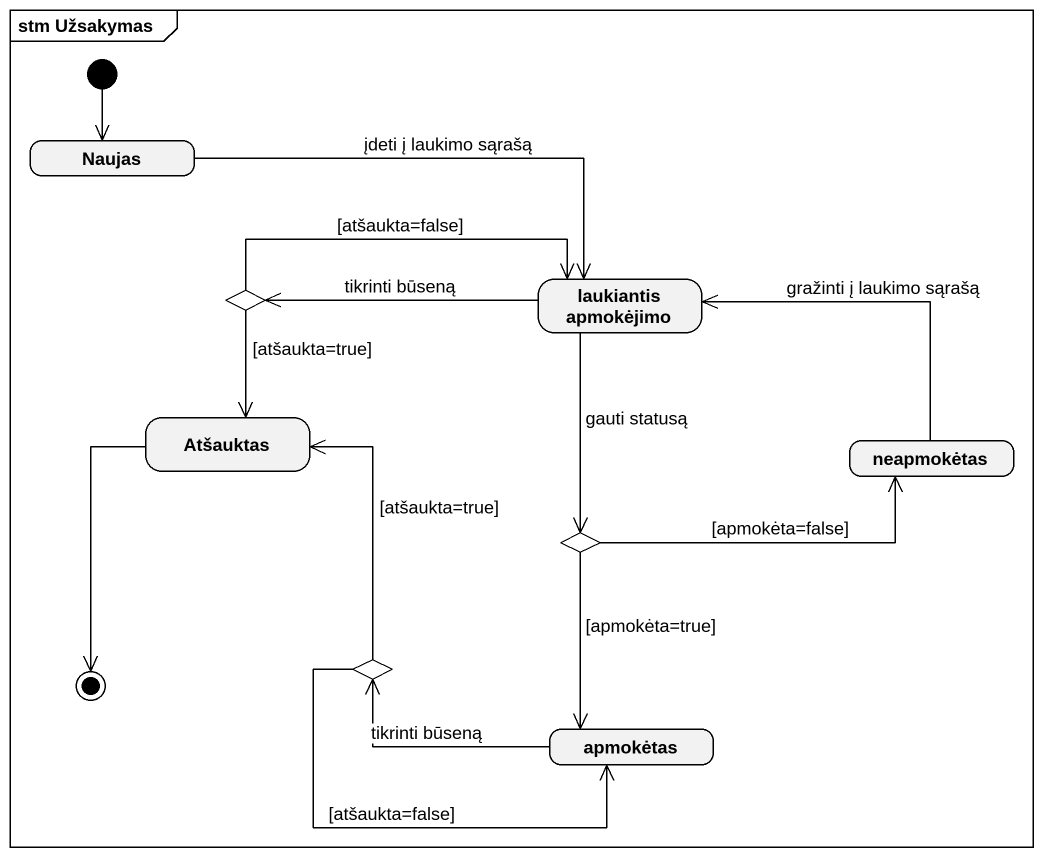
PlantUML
@startuml
mainframe stm Užsakymas
hide empty description
state Naujas
state choice1 <<choice>>
state "laukiantis apmokėjimo" as laukiantis_apmokėjimo
state Atšauktas
state neapmokėtas
state choice2 <<choice>>
state choice3 <<choice>>
state apmokėtas
[*] --> Naujas
Naujas -right-> laukiantis_apmokėjimo : įdeti į laukimo sąrašą
choice1 -right-> laukiantis_apmokėjimo : [atšaukta=false]
choice1 --> Atšauktas : [atšaukta=true]
laukiantis_apmokėjimo -left-> choice1 : tikrinti būseną
laukiantis_apmokėjimo --> choice2 : gauti statusą
neapmokėtas -left-> laukiantis_apmokėjimo : gražinti į laukimo sąrašą
choice2 -right-> neapmokėtas : [apmokėta=false]
choice2 --> apmokėtas : [apmokėta=true]
choice3 -up-> Atšauktas : [atšaukta=true]
choice3 -right-> apmokėtas : [atšaukta=false]
apmokėtas -left-> choice3 : tikrinti būseną
Atšauktas --> [*]
@enduml
